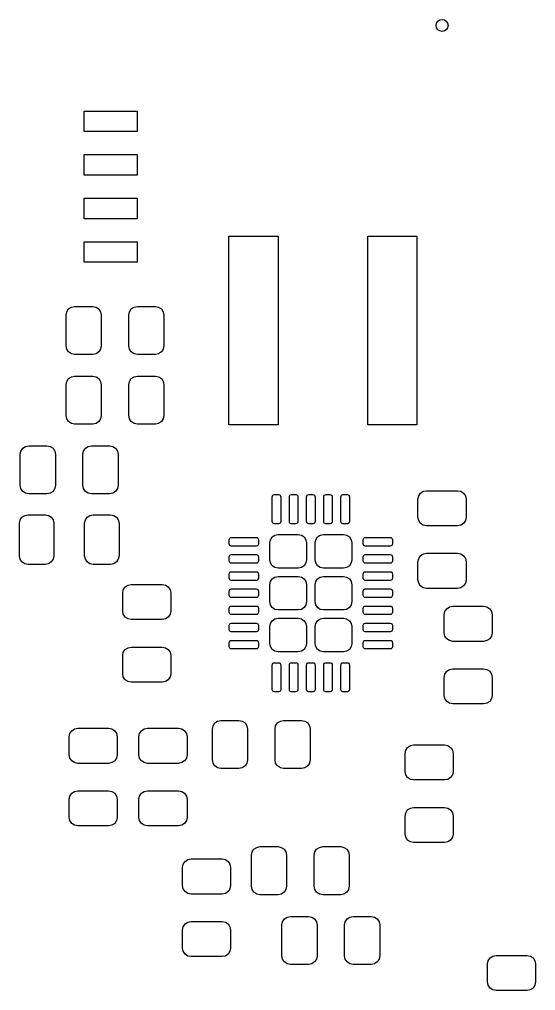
# Model space of a CAD drawing. Header units: inches. Extents: x -2.1 to 1.74, y 0.53 to 2.74.
# Drawn here: x 0.455 to 1.047, y 1.297 to 2.412 of the extents above; entities that cross this region are included whole.
import ezdxf

# ---------------------------------------------------------------- set-up
doc = ezdxf.new("R2010")
doc.units = ezdxf.units.IN
doc.header["$MEASUREMENT"] = 0
doc.layers.add('BLACK', color=250, linetype='CONTINUOUS')

msp = doc.modelspace()

# ---------------------------------------------------------------- linework, layer by layer
at = {"layer": 'BLACK', "linetype": 'CONTINUOUS'}
for p, q in [((0.5295, 2.2832), (0.5295, 2.3068)), ((0.5295, 2.3068), (0.5905, 2.3068)), ((0.5905, 2.3068), (0.5905, 2.2832)), ((0.5905, 2.2832), (0.5295, 2.2832)), ((0.5295, 2.2332), (0.5295, 2.2568)), ((0.5295, 2.2568), (0.5905, 2.2568)), ((0.5905, 2.2568), (0.5905, 2.2332)), ((0.5905, 2.2332), (0.5295, 2.2332)), ((0.5295, 2.1832), (0.5295, 2.2068)), ((0.5295, 2.2068), (0.5905, 2.2068)), ((0.5905, 2.2068), (0.5905, 2.1832)), ((0.5905, 2.1832), (0.5295, 2.1832)), ((0.6956, 1.9467), (0.6956, 2.1633)), ((0.6956, 2.1633), (0.7519, 2.1633)), ((0.7519, 2.1633), (0.7519, 1.9467)), ((0.8547, 1.9467), (0.8547, 2.1633)), ((0.8547, 2.1633), (0.911, 2.1633)), ((0.911, 2.1633), (0.911, 1.9467)), ((0.5295, 2.1332), (0.5295, 2.1568)), ((0.5295, 2.1568), (0.5905, 2.1568)), ((0.5905, 2.1568), (0.5905, 2.1332)), ((0.5905, 2.1332), (0.5295, 2.1332)), ((0.5089, 2.0727), (0.5096, 2.0765)), ((0.5096, 2.0765), (0.5118, 2.0797)), ((0.5118, 2.0797), (0.515, 2.0818)), ((0.515, 2.0818), (0.5187, 2.0826)), ((0.5187, 2.0826), (0.5394, 2.0826)), ((0.5394, 2.0826), (0.5432, 2.0818)), ((0.5432, 2.0818), (0.5464, 2.0797)), ((0.5464, 2.0797), (0.5485, 2.0765)), ((0.5485, 2.0765), (0.5493, 2.0727)), ((0.5807, 2.0727), (0.5815, 2.0765)), ((0.5815, 2.0765), (0.5836, 2.0797)), ((0.5836, 2.0797), (0.5868, 2.0818)), ((0.5868, 2.0818), (0.5906, 2.0826)), ((0.5906, 2.0826), (0.6113, 2.0826)), ((0.6113, 2.0826), (0.615, 2.0818)), ((0.615, 2.0818), (0.6182, 2.0797)), ((0.6182, 2.0797), (0.6204, 2.0765)), ((0.6204, 2.0765), (0.6211, 2.0727)), ((0.5089, 2.0373), (0.5089, 2.0727)), ((0.5493, 2.0727), (0.5493, 2.0373)), ((0.5807, 2.0373), (0.5807, 2.0727)), ((0.6211, 2.0727), (0.6211, 2.0373)), ((0.5096, 2.0335), (0.5089, 2.0373)), ((0.5118, 2.0303), (0.5096, 2.0335)), ((0.515, 2.0282), (0.5118, 2.0303)), ((0.5464, 2.0303), (0.5432, 2.0282)), ((0.5485, 2.0335), (0.5464, 2.0303)), ((0.5493, 2.0373), (0.5485, 2.0335)), ((0.5815, 2.0335), (0.5807, 2.0373)), ((0.5836, 2.0303), (0.5815, 2.0335)), ((0.5868, 2.0282), (0.5836, 2.0303)), ((0.6182, 2.0303), (0.615, 2.0282)), ((0.6204, 2.0335), (0.6182, 2.0303)), ((0.6211, 2.0373), (0.6204, 2.0335)), ((0.5187, 2.0274), (0.515, 2.0282)), ((0.5394, 2.0274), (0.5187, 2.0274)), ((0.5432, 2.0282), (0.5394, 2.0274)), ((0.5906, 2.0274), (0.5868, 2.0282)), ((0.6113, 2.0274), (0.5906, 2.0274)), ((0.615, 2.0282), (0.6113, 2.0274)), ((0.5089, 1.9927), (0.5096, 1.9965)), ((0.5096, 1.9965), (0.5118, 1.9997)), ((0.5118, 1.9997), (0.515, 2.0018)), ((0.515, 2.0018), (0.5187, 2.0026)), ((0.5187, 2.0026), (0.5394, 2.0026)), ((0.5394, 2.0026), (0.5432, 2.0018)), ((0.5432, 2.0018), (0.5464, 1.9997)), ((0.5464, 1.9997), (0.5485, 1.9965)), ((0.5485, 1.9965), (0.5493, 1.9927)), ((0.5807, 1.9927), (0.5815, 1.9965)), ((0.5815, 1.9965), (0.5836, 1.9997)), ((0.5836, 1.9997), (0.5868, 2.0018)), ((0.5868, 2.0018), (0.5906, 2.0026)), ((0.5906, 2.0026), (0.6113, 2.0026)), ((0.6113, 2.0026), (0.615, 2.0018)), ((0.615, 2.0018), (0.6182, 1.9997)), ((0.6182, 1.9997), (0.6204, 1.9965)), ((0.6204, 1.9965), (0.6211, 1.9927)), ((0.5089, 1.9573), (0.5089, 1.9927)), ((0.5493, 1.9927), (0.5493, 1.9573)), ((0.5807, 1.9573), (0.5807, 1.9927)), ((0.6211, 1.9927), (0.6211, 1.9573)), ((0.5096, 1.9535), (0.5089, 1.9573)), ((0.5118, 1.9503), (0.5096, 1.9535)), ((0.515, 1.9482), (0.5118, 1.9503)), ((0.5464, 1.9503), (0.5432, 1.9482)), ((0.5485, 1.9535), (0.5464, 1.9503)), ((0.5493, 1.9573), (0.5485, 1.9535)), ((0.5815, 1.9535), (0.5807, 1.9573)), ((0.5836, 1.9503), (0.5815, 1.9535)), ((0.5868, 1.9482), (0.5836, 1.9503)), ((0.6182, 1.9503), (0.615, 1.9482)), ((0.6204, 1.9535), (0.6182, 1.9503)), ((0.6211, 1.9573), (0.6204, 1.9535)), ((0.5187, 1.9474), (0.515, 1.9482)), ((0.5394, 1.9474), (0.5187, 1.9474)), ((0.5432, 1.9482), (0.5394, 1.9474)), ((0.5906, 1.9474), (0.5868, 1.9482)), ((0.6113, 1.9474), (0.5906, 1.9474)), ((0.615, 1.9482), (0.6113, 1.9474)), ((0.7519, 1.9467), (0.6956, 1.9467)), ((0.911, 1.9467), (0.8547, 1.9467)), ((0.4571, 1.9165), (0.4593, 1.9197)), ((0.4593, 1.9197), (0.4625, 1.9218)), ((0.4625, 1.9218), (0.4662, 1.9226)), ((0.4662, 1.9226), (0.4869, 1.9226)), ((0.4869, 1.9226), (0.4907, 1.9218)), ((0.4907, 1.9218), (0.4939, 1.9197)), ((0.4939, 1.9197), (0.496, 1.9165)), ((0.529, 1.9165), (0.5311, 1.9197)), ((0.5311, 1.9197), (0.5343, 1.9218)), ((0.5343, 1.9218), (0.5381, 1.9226)), ((0.5381, 1.9226), (0.5588, 1.9226)), ((0.5588, 1.9226), (0.5625, 1.9218)), ((0.5625, 1.9218), (0.5657, 1.9197)), ((0.5657, 1.9197), (0.5679, 1.9165)), ((0.4564, 1.9127), (0.4571, 1.9165)), ((0.4564, 1.8773), (0.4564, 1.9127)), ((0.496, 1.9165), (0.4968, 1.9127)), ((0.4968, 1.9127), (0.4968, 1.8773)), ((0.5282, 1.9127), (0.529, 1.9165)), ((0.5282, 1.8773), (0.5282, 1.9127)), ((0.5679, 1.9165), (0.5686, 1.9127)), ((0.5686, 1.9127), (0.5686, 1.8773)), ((0.4571, 1.8735), (0.4564, 1.8773)), ((0.4593, 1.8703), (0.4571, 1.8735)), ((0.496, 1.8735), (0.4939, 1.8703)), ((0.4968, 1.8773), (0.496, 1.8735)), ((0.529, 1.8735), (0.5282, 1.8773)), ((0.5311, 1.8703), (0.529, 1.8735)), ((0.5679, 1.8735), (0.5657, 1.8703)), ((0.5686, 1.8773), (0.5679, 1.8735)), ((0.4625, 1.8682), (0.4593, 1.8703)), ((0.4662, 1.8674), (0.4625, 1.8682)), ((0.4869, 1.8674), (0.4662, 1.8674)), ((0.4907, 1.8682), (0.4869, 1.8674)), ((0.4939, 1.8703), (0.4907, 1.8682)), ((0.5343, 1.8682), (0.5311, 1.8703)), ((0.5381, 1.8674), (0.5343, 1.8682)), ((0.5588, 1.8674), (0.5381, 1.8674)), ((0.5625, 1.8682), (0.5588, 1.8674)), ((0.5657, 1.8703), (0.5625, 1.8682)), ((0.7452, 1.8642), (0.7454, 1.8651)), ((0.7452, 1.8356), (0.7452, 1.8642)), ((0.7454, 1.8651), (0.746, 1.8659)), ((0.746, 1.8659), (0.7468, 1.8665)), ((0.7468, 1.8665), (0.7477, 1.8667)), ((0.7477, 1.8667), (0.7526, 1.8667)), ((0.7526, 1.8667), (0.7536, 1.8665)), ((0.7536, 1.8665), (0.7544, 1.8659)), ((0.7544, 1.8659), (0.7549, 1.8651)), ((0.7549, 1.8651), (0.7551, 1.8642)), ((0.7551, 1.8642), (0.7551, 1.8356)), ((0.7649, 1.8642), (0.7651, 1.8651)), ((0.7649, 1.8356), (0.7649, 1.8642)), ((0.7651, 1.8651), (0.7656, 1.8659)), ((0.7656, 1.8659), (0.7664, 1.8665)), ((0.7664, 1.8665), (0.7674, 1.8667)), ((0.7674, 1.8667), (0.7723, 1.8667)), ((0.7723, 1.8667), (0.7732, 1.8665)), ((0.7732, 1.8665), (0.774, 1.8659)), ((0.774, 1.8659), (0.7746, 1.8651)), ((0.7746, 1.8651), (0.7748, 1.8642)), ((0.7748, 1.8642), (0.7748, 1.8356)), ((0.7846, 1.8642), (0.7848, 1.8651)), ((0.7846, 1.8356), (0.7846, 1.8642)), ((0.7848, 1.8651), (0.7853, 1.8659)), ((0.7853, 1.8659), (0.7861, 1.8665)), ((0.7861, 1.8665), (0.7871, 1.8667)), ((0.7871, 1.8667), (0.792, 1.8667)), ((0.792, 1.8667), (0.7929, 1.8665)), ((0.7929, 1.8665), (0.7937, 1.8659)), ((0.7937, 1.8659), (0.7943, 1.8651)), ((0.7943, 1.8651), (0.7944, 1.8642)), ((0.7944, 1.8642), (0.7944, 1.8356)), ((0.8043, 1.8642), (0.8045, 1.8651)), ((0.8043, 1.8356), (0.8043, 1.8642)), ((0.8045, 1.8651), (0.805, 1.8659)), ((0.805, 1.8659), (0.8058, 1.8665)), ((0.8058, 1.8665), (0.8068, 1.8667)), ((0.8068, 1.8667), (0.8117, 1.8667)), ((0.8117, 1.8667), (0.8126, 1.8665)), ((0.8126, 1.8665), (0.8134, 1.8659)), ((0.8134, 1.8659), (0.8139, 1.8651)), ((0.8139, 1.8651), (0.8141, 1.8642)), ((0.8141, 1.8642), (0.8141, 1.8356)), ((0.824, 1.8642), (0.8242, 1.8651)), ((0.824, 1.8356), (0.824, 1.8642)), ((0.8242, 1.8651), (0.8247, 1.8659)), ((0.8247, 1.8659), (0.8255, 1.8665)), ((0.8255, 1.8665), (0.8264, 1.8667)), ((0.8264, 1.8667), (0.8314, 1.8667)), ((0.8314, 1.8667), (0.8323, 1.8665)), ((0.8323, 1.8665), (0.8331, 1.8659)), ((0.8331, 1.8659), (0.8336, 1.8651)), ((0.8336, 1.8651), (0.8338, 1.8642)), ((0.8338, 1.8642), (0.8338, 1.8356)), ((0.9124, 1.8613), (0.9132, 1.865)), ((0.9124, 1.8406), (0.9124, 1.8613)), ((0.9132, 1.865), (0.9153, 1.8682)), ((0.9153, 1.8682), (0.9185, 1.8704)), ((0.9185, 1.8704), (0.9223, 1.8711)), ((0.9223, 1.8711), (0.9577, 1.8711)), ((0.9577, 1.8711), (0.9615, 1.8704)), ((0.9615, 1.8704), (0.9647, 1.8682)), ((0.9647, 1.8682), (0.9668, 1.865)), ((0.9668, 1.865), (0.9676, 1.8613)), ((0.9676, 1.8613), (0.9676, 1.8406)), ((0.4562, 1.8375), (0.4583, 1.8407)), ((0.4583, 1.8407), (0.4615, 1.8428)), ((0.4615, 1.8428), (0.4653, 1.8435)), ((0.4653, 1.8435), (0.4849, 1.8435)), ((0.4849, 1.8435), (0.4887, 1.8428)), ((0.4887, 1.8428), (0.4919, 1.8407)), ((0.4919, 1.8407), (0.494, 1.8375)), ((0.531, 1.8375), (0.5331, 1.8407)), ((0.5331, 1.8407), (0.5363, 1.8428)), ((0.5363, 1.8428), (0.5401, 1.8435)), ((0.5401, 1.8435), (0.5597, 1.8435)), ((0.5597, 1.8435), (0.5635, 1.8428)), ((0.5635, 1.8428), (0.5667, 1.8407)), ((0.5667, 1.8407), (0.5688, 1.8375)), ((0.9132, 1.8368), (0.9124, 1.8406)), ((0.9676, 1.8406), (0.9668, 1.8368)), ((0.4554, 1.8337), (0.4562, 1.8375)), ((0.4554, 1.7963), (0.4554, 1.8337)), ((0.494, 1.8375), (0.4948, 1.8337)), ((0.4948, 1.8337), (0.4948, 1.7963)), ((0.5302, 1.8337), (0.531, 1.8375)), ((0.5302, 1.7963), (0.5302, 1.8337)), ((0.5688, 1.8375), (0.5696, 1.8337)), ((0.5696, 1.8337), (0.5696, 1.7963)), ((0.7454, 1.8347), (0.7452, 1.8356)), ((0.746, 1.8339), (0.7454, 1.8347)), ((0.7468, 1.8334), (0.746, 1.8339)), ((0.7477, 1.8332), (0.7468, 1.8334)), ((0.7526, 1.8332), (0.7477, 1.8332)), ((0.7536, 1.8334), (0.7526, 1.8332)), ((0.7544, 1.8339), (0.7536, 1.8334)), ((0.7549, 1.8347), (0.7544, 1.8339)), ((0.7551, 1.8356), (0.7549, 1.8347)), ((0.7651, 1.8347), (0.7649, 1.8356)), ((0.7656, 1.8339), (0.7651, 1.8347)), ((0.7664, 1.8334), (0.7656, 1.8339)), ((0.7674, 1.8332), (0.7664, 1.8334)), ((0.7723, 1.8332), (0.7674, 1.8332)), ((0.7732, 1.8334), (0.7723, 1.8332)), ((0.774, 1.8339), (0.7732, 1.8334)), ((0.7746, 1.8347), (0.774, 1.8339)), ((0.7748, 1.8356), (0.7746, 1.8347)), ((0.7848, 1.8347), (0.7846, 1.8356)), ((0.7853, 1.8339), (0.7848, 1.8347)), ((0.7861, 1.8334), (0.7853, 1.8339)), ((0.7871, 1.8332), (0.7861, 1.8334)), ((0.792, 1.8332), (0.7871, 1.8332)), ((0.7929, 1.8334), (0.792, 1.8332)), ((0.7937, 1.8339), (0.7929, 1.8334)), ((0.7943, 1.8347), (0.7937, 1.8339)), ((0.7944, 1.8356), (0.7943, 1.8347)), ((0.8045, 1.8347), (0.8043, 1.8356)), ((0.805, 1.8339), (0.8045, 1.8347)), ((0.8058, 1.8334), (0.805, 1.8339)), ((0.8068, 1.8332), (0.8058, 1.8334)), ((0.8117, 1.8332), (0.8068, 1.8332)), ((0.8126, 1.8334), (0.8117, 1.8332)), ((0.8134, 1.8339), (0.8126, 1.8334)), ((0.8139, 1.8347), (0.8134, 1.8339)), ((0.8141, 1.8356), (0.8139, 1.8347)), ((0.8242, 1.8347), (0.824, 1.8356)), ((0.8247, 1.8339), (0.8242, 1.8347)), ((0.8255, 1.8334), (0.8247, 1.8339)), ((0.8264, 1.8332), (0.8255, 1.8334)), ((0.8314, 1.8332), (0.8264, 1.8332)), ((0.8323, 1.8334), (0.8314, 1.8332)), ((0.8331, 1.8339), (0.8323, 1.8334)), ((0.8336, 1.8347), (0.8331, 1.8339)), ((0.8338, 1.8356), (0.8336, 1.8347)), ((0.9153, 1.8336), (0.9132, 1.8368)), ((0.9185, 1.8315), (0.9153, 1.8336)), ((0.9223, 1.8307), (0.9185, 1.8315)), ((0.9577, 1.8307), (0.9223, 1.8307)), ((0.9615, 1.8315), (0.9577, 1.8307)), ((0.9647, 1.8336), (0.9615, 1.8315)), ((0.9668, 1.8368), (0.9647, 1.8336)), ((0.6962, 1.8159), (0.6967, 1.8167)), ((0.6967, 1.8167), (0.6975, 1.8173)), ((0.6975, 1.8173), (0.6985, 1.8174)), ((0.6985, 1.8174), (0.727, 1.8174)), ((0.727, 1.8174), (0.728, 1.8173)), ((0.728, 1.8173), (0.7288, 1.8167)), ((0.7288, 1.8167), (0.7293, 1.8159)), ((0.7432, 1.8148), (0.7453, 1.818)), ((0.7453, 1.818), (0.7484, 1.8201)), ((0.7484, 1.8201), (0.7521, 1.8208)), ((0.7521, 1.8208), (0.775, 1.8208)), ((0.775, 1.8208), (0.7787, 1.8201)), ((0.7787, 1.8201), (0.7818, 1.818)), ((0.7818, 1.818), (0.7839, 1.8148)), ((0.7952, 1.8148), (0.7973, 1.818)), ((0.7973, 1.818), (0.8004, 1.8201)), ((0.8004, 1.8201), (0.8041, 1.8208)), ((0.8041, 1.8208), (0.8269, 1.8208)), ((0.8269, 1.8208), (0.8306, 1.8201)), ((0.8306, 1.8201), (0.8337, 1.818)), ((0.8337, 1.818), (0.8358, 1.8148)), ((0.8498, 1.8159), (0.8503, 1.8167)), ((0.8503, 1.8167), (0.8511, 1.8173)), ((0.8511, 1.8173), (0.852, 1.8174)), ((0.852, 1.8174), (0.8806, 1.8174)), ((0.8806, 1.8174), (0.8815, 1.8173)), ((0.8815, 1.8173), (0.8823, 1.8167)), ((0.8823, 1.8167), (0.8828, 1.8159)), ((0.696, 1.815), (0.6962, 1.8159)), ((0.696, 1.8101), (0.696, 1.815)), ((0.6962, 1.8091), (0.696, 1.8101)), ((0.6967, 1.8083), (0.6962, 1.8091)), ((0.6975, 1.8078), (0.6967, 1.8083)), ((0.6985, 1.8076), (0.6975, 1.8078)), ((0.727, 1.8076), (0.6985, 1.8076)), ((0.728, 1.8078), (0.727, 1.8076)), ((0.7288, 1.8083), (0.728, 1.8078)), ((0.7293, 1.8091), (0.7288, 1.8083)), ((0.7293, 1.8159), (0.7295, 1.815)), ((0.7295, 1.8101), (0.7293, 1.8091)), ((0.7295, 1.815), (0.7295, 1.8101)), ((0.7425, 1.8111), (0.7432, 1.8148)), ((0.7425, 1.7919), (0.7425, 1.8111)), ((0.7839, 1.8148), (0.7846, 1.8111)), ((0.7846, 1.8111), (0.7846, 1.7919)), ((0.7944, 1.8111), (0.7952, 1.8148)), ((0.7944, 1.7919), (0.7944, 1.8111)), ((0.8358, 1.8148), (0.8366, 1.8111)), ((0.8366, 1.8111), (0.8366, 1.7919)), ((0.8496, 1.815), (0.8498, 1.8159)), ((0.8496, 1.8101), (0.8496, 1.815)), ((0.8498, 1.8091), (0.8496, 1.8101)), ((0.8503, 1.8083), (0.8498, 1.8091)), ((0.8511, 1.8078), (0.8503, 1.8083)), ((0.852, 1.8076), (0.8511, 1.8078)), ((0.8806, 1.8076), (0.852, 1.8076)), ((0.8815, 1.8078), (0.8806, 1.8076)), ((0.8823, 1.8083), (0.8815, 1.8078)), ((0.8828, 1.8091), (0.8823, 1.8083)), ((0.8828, 1.8159), (0.883, 1.815)), ((0.883, 1.8101), (0.8828, 1.8091)), ((0.883, 1.815), (0.883, 1.8101)), ((0.4562, 1.7925), (0.4554, 1.7963)), ((0.4948, 1.7963), (0.494, 1.7925)), ((0.531, 1.7925), (0.5302, 1.7963)), ((0.5696, 1.7963), (0.5688, 1.7925)), ((0.696, 1.7953), (0.6962, 1.7962)), ((0.696, 1.7904), (0.696, 1.7953)), ((0.6962, 1.7962), (0.6967, 1.797)), ((0.6967, 1.797), (0.6975, 1.7976)), ((0.6975, 1.7976), (0.6985, 1.7978)), ((0.6985, 1.7978), (0.727, 1.7978)), ((0.727, 1.7978), (0.728, 1.7976)), ((0.728, 1.7976), (0.7288, 1.797)), ((0.7288, 1.797), (0.7293, 1.7962)), ((0.7293, 1.7962), (0.7295, 1.7953)), ((0.7295, 1.7953), (0.7295, 1.7904)), ((0.8496, 1.7953), (0.8498, 1.7962)), ((0.8496, 1.7904), (0.8496, 1.7953)), ((0.8498, 1.7962), (0.8503, 1.797)), ((0.8503, 1.797), (0.8511, 1.7976)), ((0.8511, 1.7976), (0.852, 1.7978)), ((0.852, 1.7978), (0.8806, 1.7978)), ((0.8806, 1.7978), (0.8815, 1.7976)), ((0.8815, 1.7976), (0.8823, 1.797)), ((0.8823, 1.797), (0.8828, 1.7962)), ((0.8828, 1.7962), (0.883, 1.7953)), ((0.883, 1.7953), (0.883, 1.7904)), ((0.9132, 1.7932), (0.9153, 1.7964)), ((0.9153, 1.7964), (0.9185, 1.7985)), ((0.9185, 1.7985), (0.9223, 1.7993)), ((0.9223, 1.7993), (0.9577, 1.7993)), ((0.9577, 1.7993), (0.9615, 1.7985)), ((0.9615, 1.7985), (0.9647, 1.7964)), ((0.9647, 1.7964), (0.9668, 1.7932)), ((0.4583, 1.7893), (0.4562, 1.7925)), ((0.4615, 1.7872), (0.4583, 1.7893)), ((0.4653, 1.7865), (0.4615, 1.7872)), ((0.4849, 1.7865), (0.4653, 1.7865)), ((0.4887, 1.7872), (0.4849, 1.7865)), ((0.4919, 1.7893), (0.4887, 1.7872)), ((0.494, 1.7925), (0.4919, 1.7893)), ((0.5331, 1.7893), (0.531, 1.7925)), ((0.5363, 1.7872), (0.5331, 1.7893)), ((0.5401, 1.7865), (0.5363, 1.7872)), ((0.5597, 1.7865), (0.5401, 1.7865)), ((0.5635, 1.7872), (0.5597, 1.7865)), ((0.5667, 1.7893), (0.5635, 1.7872)), ((0.5688, 1.7925), (0.5667, 1.7893)), ((0.6962, 1.7894), (0.696, 1.7904)), ((0.6967, 1.7886), (0.6962, 1.7894)), ((0.6975, 1.7881), (0.6967, 1.7886)), ((0.6985, 1.7879), (0.6975, 1.7881)), ((0.727, 1.7879), (0.6985, 1.7879)), ((0.728, 1.7881), (0.727, 1.7879)), ((0.7288, 1.7886), (0.728, 1.7881)), ((0.7293, 1.7894), (0.7288, 1.7886)), ((0.7295, 1.7904), (0.7293, 1.7894)), ((0.7432, 1.7882), (0.7425, 1.7919)), ((0.7453, 1.785), (0.7432, 1.7882)), ((0.7484, 1.7829), (0.7453, 1.785)), ((0.7818, 1.785), (0.7787, 1.7829)), ((0.7839, 1.7882), (0.7818, 1.785)), ((0.7846, 1.7919), (0.7839, 1.7882)), ((0.7952, 1.7882), (0.7944, 1.7919)), ((0.7973, 1.785), (0.7952, 1.7882)), ((0.8004, 1.7829), (0.7973, 1.785)), ((0.8337, 1.785), (0.8306, 1.7829)), ((0.8358, 1.7882), (0.8337, 1.785)), ((0.8366, 1.7919), (0.8358, 1.7882)), ((0.8498, 1.7894), (0.8496, 1.7904)), ((0.8503, 1.7886), (0.8498, 1.7894)), ((0.8511, 1.7881), (0.8503, 1.7886)), ((0.852, 1.7879), (0.8511, 1.7881)), ((0.8806, 1.7879), (0.852, 1.7879)), ((0.8815, 1.7881), (0.8806, 1.7879)), ((0.8823, 1.7886), (0.8815, 1.7881)), ((0.8828, 1.7894), (0.8823, 1.7886)), ((0.883, 1.7904), (0.8828, 1.7894)), ((0.9124, 1.7894), (0.9132, 1.7932)), ((0.9124, 1.7687), (0.9124, 1.7894)), ((0.9668, 1.7932), (0.9676, 1.7894)), ((0.9676, 1.7894), (0.9676, 1.7687)), ((0.696, 1.7756), (0.6962, 1.7766)), ((0.696, 1.7707), (0.696, 1.7756)), ((0.6962, 1.7766), (0.6967, 1.7774)), ((0.6967, 1.7774), (0.6975, 1.7779)), ((0.6975, 1.7779), (0.6985, 1.7781)), ((0.6985, 1.7781), (0.727, 1.7781)), ((0.727, 1.7781), (0.728, 1.7779)), ((0.728, 1.7779), (0.7288, 1.7774)), ((0.7288, 1.7774), (0.7293, 1.7766)), ((0.7293, 1.7766), (0.7295, 1.7756)), ((0.7295, 1.7756), (0.7295, 1.7707)), ((0.7453, 1.7699), (0.7484, 1.772)), ((0.7521, 1.7822), (0.7484, 1.7829)), ((0.7484, 1.772), (0.7521, 1.7728)), ((0.775, 1.7822), (0.7521, 1.7822)), ((0.7521, 1.7728), (0.775, 1.7728)), ((0.7787, 1.7829), (0.775, 1.7822)), ((0.775, 1.7728), (0.7787, 1.772)), ((0.7787, 1.772), (0.7818, 1.7699)), ((0.7973, 1.7699), (0.8004, 1.772)), ((0.8041, 1.7822), (0.8004, 1.7829)), ((0.8004, 1.772), (0.8041, 1.7728)), ((0.8269, 1.7822), (0.8041, 1.7822)), ((0.8041, 1.7728), (0.8269, 1.7728)), ((0.8306, 1.7829), (0.8269, 1.7822)), ((0.8269, 1.7728), (0.8306, 1.772)), ((0.8306, 1.772), (0.8337, 1.7699)), ((0.8496, 1.7756), (0.8498, 1.7766)), ((0.8496, 1.7707), (0.8496, 1.7756)), ((0.8498, 1.7766), (0.8503, 1.7774)), ((0.8503, 1.7774), (0.8511, 1.7779)), ((0.8511, 1.7779), (0.852, 1.7781)), ((0.852, 1.7781), (0.8806, 1.7781)), ((0.8806, 1.7781), (0.8815, 1.7779)), ((0.8815, 1.7779), (0.8823, 1.7774)), ((0.8823, 1.7774), (0.8828, 1.7766)), ((0.8828, 1.7766), (0.883, 1.7756)), ((0.883, 1.7756), (0.883, 1.7707)), ((0.5767, 1.7606), (0.5799, 1.7627)), ((0.5799, 1.7627), (0.5836, 1.7635)), ((0.5836, 1.7635), (0.6191, 1.7635)), ((0.6191, 1.7635), (0.6228, 1.7627)), ((0.6228, 1.7627), (0.626, 1.7606)), ((0.6962, 1.7697), (0.696, 1.7707)), ((0.6967, 1.7689), (0.6962, 1.7697)), ((0.6975, 1.7684), (0.6967, 1.7689)), ((0.6985, 1.7682), (0.6975, 1.7684)), ((0.727, 1.7682), (0.6985, 1.7682)), ((0.728, 1.7684), (0.727, 1.7682)), ((0.7288, 1.7689), (0.728, 1.7684)), ((0.7293, 1.7697), (0.7288, 1.7689)), ((0.7295, 1.7707), (0.7293, 1.7697)), ((0.7425, 1.7631), (0.7432, 1.7668)), ((0.7425, 1.7438), (0.7425, 1.7631)), ((0.7432, 1.7668), (0.7453, 1.7699)), ((0.7818, 1.7699), (0.7839, 1.7668)), ((0.7839, 1.7668), (0.7846, 1.7631)), ((0.7846, 1.7631), (0.7846, 1.7438)), ((0.7944, 1.7631), (0.7952, 1.7668)), ((0.7944, 1.7438), (0.7944, 1.7631)), ((0.7952, 1.7668), (0.7973, 1.7699)), ((0.8337, 1.7699), (0.8358, 1.7668)), ((0.8358, 1.7668), (0.8366, 1.7631)), ((0.8366, 1.7631), (0.8366, 1.7438)), ((0.8498, 1.7697), (0.8496, 1.7707)), ((0.8503, 1.7689), (0.8498, 1.7697)), ((0.8511, 1.7684), (0.8503, 1.7689)), ((0.852, 1.7682), (0.8511, 1.7684)), ((0.8806, 1.7682), (0.852, 1.7682)), ((0.8815, 1.7684), (0.8806, 1.7682)), ((0.8823, 1.7689), (0.8815, 1.7684)), ((0.8828, 1.7697), (0.8823, 1.7689)), ((0.883, 1.7707), (0.8828, 1.7697)), ((0.9132, 1.765), (0.9124, 1.7687)), ((0.9153, 1.7618), (0.9132, 1.765)), ((0.9185, 1.7596), (0.9153, 1.7618)), ((0.9647, 1.7618), (0.9615, 1.7596)), ((0.9668, 1.765), (0.9647, 1.7618)), ((0.9676, 1.7687), (0.9668, 1.765)), ((0.5738, 1.7536), (0.5745, 1.7574)), ((0.5738, 1.733), (0.5738, 1.7536)), ((0.5745, 1.7574), (0.5767, 1.7606)), ((0.626, 1.7606), (0.6281, 1.7574)), ((0.6281, 1.7574), (0.6289, 1.7536)), ((0.6289, 1.7536), (0.6289, 1.733)), ((0.696, 1.7559), (0.6962, 1.7569)), ((0.696, 1.751), (0.696, 1.7559)), ((0.6962, 1.7501), (0.696, 1.751)), ((0.6962, 1.7569), (0.6967, 1.7577)), ((0.6967, 1.7493), (0.6962, 1.7501)), ((0.6967, 1.7577), (0.6975, 1.7582)), ((0.6975, 1.7582), (0.6985, 1.7584)), ((0.6985, 1.7584), (0.727, 1.7584)), ((0.727, 1.7584), (0.728, 1.7582)), ((0.728, 1.7582), (0.7288, 1.7577)), ((0.7288, 1.7577), (0.7293, 1.7569)), ((0.7293, 1.7501), (0.7288, 1.7493)), ((0.7293, 1.7569), (0.7295, 1.7559)), ((0.7295, 1.751), (0.7293, 1.7501)), ((0.7295, 1.7559), (0.7295, 1.751)), ((0.8496, 1.7559), (0.8498, 1.7569)), ((0.8496, 1.751), (0.8496, 1.7559)), ((0.8498, 1.7501), (0.8496, 1.751)), ((0.8498, 1.7569), (0.8503, 1.7577)), ((0.8503, 1.7493), (0.8498, 1.7501)), ((0.8503, 1.7577), (0.8511, 1.7582)), ((0.8511, 1.7582), (0.852, 1.7584)), ((0.852, 1.7584), (0.8806, 1.7584)), ((0.8806, 1.7584), (0.8815, 1.7582)), ((0.8815, 1.7582), (0.8823, 1.7577)), ((0.8823, 1.7577), (0.8828, 1.7569)), ((0.8828, 1.7501), (0.8823, 1.7493)), ((0.8828, 1.7569), (0.883, 1.7559)), ((0.883, 1.751), (0.8828, 1.7501)), ((0.883, 1.7559), (0.883, 1.751)), ((0.9223, 1.7589), (0.9185, 1.7596)), ((0.9577, 1.7589), (0.9223, 1.7589)), ((0.9615, 1.7596), (0.9577, 1.7589)), ((0.6975, 1.7487), (0.6967, 1.7493)), ((0.6985, 1.7485), (0.6975, 1.7487)), ((0.6975, 1.7385), (0.6985, 1.7387)), ((0.727, 1.7485), (0.6985, 1.7485)), ((0.6985, 1.7387), (0.727, 1.7387)), ((0.728, 1.7487), (0.727, 1.7485)), ((0.727, 1.7387), (0.728, 1.7385)), ((0.7288, 1.7493), (0.728, 1.7487)), ((0.7432, 1.7401), (0.7425, 1.7438)), ((0.7453, 1.737), (0.7432, 1.7401)), ((0.7839, 1.7401), (0.7818, 1.737)), ((0.7846, 1.7438), (0.7839, 1.7401)), ((0.7952, 1.7401), (0.7944, 1.7438)), ((0.7973, 1.737), (0.7952, 1.7401)), ((0.8358, 1.7401), (0.8337, 1.737)), ((0.8366, 1.7438), (0.8358, 1.7401)), ((0.8511, 1.7487), (0.8503, 1.7493)), ((0.852, 1.7485), (0.8511, 1.7487)), ((0.8511, 1.7385), (0.852, 1.7387)), ((0.8806, 1.7485), (0.852, 1.7485)), ((0.852, 1.7387), (0.8806, 1.7387)), ((0.8815, 1.7487), (0.8806, 1.7485)), ((0.8806, 1.7387), (0.8815, 1.7385)), ((0.8823, 1.7493), (0.8815, 1.7487)), ((0.9485, 1.7379), (0.9523, 1.7386)), ((0.9523, 1.7386), (0.9877, 1.7386)), ((0.9877, 1.7386), (0.9915, 1.7379)), ((0.5745, 1.7292), (0.5738, 1.733)), ((0.5767, 1.726), (0.5745, 1.7292)), ((0.6281, 1.7292), (0.626, 1.726)), ((0.6289, 1.733), (0.6281, 1.7292)), ((0.696, 1.7362), (0.6962, 1.7372)), ((0.696, 1.7313), (0.696, 1.7362)), ((0.6962, 1.7304), (0.696, 1.7313)), ((0.6962, 1.7372), (0.6967, 1.738)), ((0.6967, 1.7296), (0.6962, 1.7304)), ((0.6967, 1.738), (0.6975, 1.7385)), ((0.6975, 1.729), (0.6967, 1.7296)), ((0.6985, 1.7289), (0.6975, 1.729)), ((0.727, 1.7289), (0.6985, 1.7289)), ((0.728, 1.729), (0.727, 1.7289)), ((0.728, 1.7385), (0.7288, 1.738)), ((0.7288, 1.7296), (0.728, 1.729)), ((0.7288, 1.738), (0.7293, 1.7372)), ((0.7293, 1.7304), (0.7288, 1.7296)), ((0.7293, 1.7372), (0.7295, 1.7362)), ((0.7295, 1.7313), (0.7293, 1.7304)), ((0.7295, 1.7362), (0.7295, 1.7313)), ((0.7484, 1.7349), (0.7453, 1.737)), ((0.7521, 1.7342), (0.7484, 1.7349)), ((0.775, 1.7342), (0.7521, 1.7342)), ((0.7787, 1.7349), (0.775, 1.7342)), ((0.7818, 1.737), (0.7787, 1.7349)), ((0.8004, 1.7349), (0.7973, 1.737)), ((0.8041, 1.7342), (0.8004, 1.7349)), ((0.8269, 1.7342), (0.8041, 1.7342)), ((0.8306, 1.7349), (0.8269, 1.7342)), ((0.8337, 1.737), (0.8306, 1.7349)), ((0.8496, 1.7362), (0.8498, 1.7372)), ((0.8496, 1.7313), (0.8496, 1.7362)), ((0.8498, 1.7304), (0.8496, 1.7313)), ((0.8498, 1.7372), (0.8503, 1.738)), ((0.8503, 1.7296), (0.8498, 1.7304)), ((0.8503, 1.738), (0.8511, 1.7385)), ((0.8511, 1.729), (0.8503, 1.7296)), ((0.852, 1.7289), (0.8511, 1.729)), ((0.8806, 1.7289), (0.852, 1.7289)), ((0.8815, 1.729), (0.8806, 1.7289)), ((0.8815, 1.7385), (0.8823, 1.738)), ((0.8823, 1.7296), (0.8815, 1.729)), ((0.8823, 1.738), (0.8828, 1.7372)), ((0.8828, 1.7304), (0.8823, 1.7296)), ((0.8828, 1.7372), (0.883, 1.7362)), ((0.883, 1.7313), (0.8828, 1.7304)), ((0.883, 1.7362), (0.883, 1.7313)), ((0.9424, 1.7288), (0.9432, 1.7325)), ((0.9424, 1.7081), (0.9424, 1.7288)), ((0.9432, 1.7325), (0.9453, 1.7357)), ((0.9453, 1.7357), (0.9485, 1.7379)), ((0.9915, 1.7379), (0.9947, 1.7357)), ((0.9947, 1.7357), (0.9968, 1.7325)), ((0.9968, 1.7325), (0.9976, 1.7288)), ((0.9976, 1.7288), (0.9976, 1.7081)), ((0.5799, 1.7239), (0.5767, 1.726)), ((0.5836, 1.7231), (0.5799, 1.7239)), ((0.6191, 1.7231), (0.5836, 1.7231)), ((0.6228, 1.7239), (0.6191, 1.7231)), ((0.626, 1.726), (0.6228, 1.7239)), ((0.696, 1.7166), (0.6962, 1.7175)), ((0.696, 1.7116), (0.696, 1.7166)), ((0.6962, 1.7175), (0.6967, 1.7183)), ((0.6967, 1.7183), (0.6975, 1.7188)), ((0.6975, 1.7188), (0.6985, 1.719)), ((0.6985, 1.719), (0.727, 1.719)), ((0.727, 1.719), (0.728, 1.7188)), ((0.728, 1.7188), (0.7288, 1.7183)), ((0.7288, 1.7183), (0.7293, 1.7175)), ((0.7293, 1.7175), (0.7295, 1.7166)), ((0.7295, 1.7166), (0.7295, 1.7116)), ((0.7425, 1.7151), (0.7432, 1.7188)), ((0.7432, 1.7188), (0.7453, 1.7219)), ((0.7453, 1.7219), (0.7484, 1.724)), ((0.7484, 1.724), (0.7521, 1.7247)), ((0.7521, 1.7247), (0.775, 1.7247)), ((0.775, 1.7247), (0.7787, 1.724)), ((0.7787, 1.724), (0.7818, 1.7219)), ((0.7818, 1.7219), (0.7839, 1.7188)), ((0.7839, 1.7188), (0.7846, 1.7151)), ((0.7944, 1.7151), (0.7952, 1.7188)), ((0.7952, 1.7188), (0.7973, 1.7219)), ((0.7973, 1.7219), (0.8004, 1.724)), ((0.8004, 1.724), (0.8041, 1.7247)), ((0.8041, 1.7247), (0.8269, 1.7247)), ((0.8269, 1.7247), (0.8306, 1.724)), ((0.8306, 1.724), (0.8337, 1.7219)), ((0.8337, 1.7219), (0.8358, 1.7188)), ((0.8358, 1.7188), (0.8366, 1.7151)), ((0.8496, 1.7166), (0.8498, 1.7175)), ((0.8496, 1.7116), (0.8496, 1.7166)), ((0.8498, 1.7175), (0.8503, 1.7183)), ((0.8503, 1.7183), (0.8511, 1.7188)), ((0.8511, 1.7188), (0.852, 1.719)), ((0.852, 1.719), (0.8806, 1.719)), ((0.8806, 1.719), (0.8815, 1.7188)), ((0.8815, 1.7188), (0.8823, 1.7183)), ((0.8823, 1.7183), (0.8828, 1.7175)), ((0.8828, 1.7175), (0.883, 1.7166)), ((0.883, 1.7166), (0.883, 1.7116)), ((0.6962, 1.7107), (0.696, 1.7116)), ((0.6967, 1.7099), (0.6962, 1.7107)), ((0.6975, 1.7094), (0.6967, 1.7099)), ((0.6985, 1.7092), (0.6975, 1.7094)), ((0.727, 1.7092), (0.6985, 1.7092)), ((0.728, 1.7094), (0.727, 1.7092)), ((0.7288, 1.7099), (0.728, 1.7094)), ((0.7293, 1.7107), (0.7288, 1.7099)), ((0.7295, 1.7116), (0.7293, 1.7107)), ((0.7425, 1.6958), (0.7425, 1.7151)), ((0.7846, 1.7151), (0.7846, 1.6958)), ((0.7944, 1.6958), (0.7944, 1.7151)), ((0.8366, 1.7151), (0.8366, 1.6958)), ((0.8498, 1.7107), (0.8496, 1.7116)), ((0.8503, 1.7099), (0.8498, 1.7107)), ((0.8511, 1.7094), (0.8503, 1.7099)), ((0.852, 1.7092), (0.8511, 1.7094)), ((0.8806, 1.7092), (0.852, 1.7092)), ((0.8815, 1.7094), (0.8806, 1.7092)), ((0.8823, 1.7099), (0.8815, 1.7094)), ((0.8828, 1.7107), (0.8823, 1.7099)), ((0.883, 1.7116), (0.8828, 1.7107)), ((0.9432, 1.7043), (0.9424, 1.7081)), ((0.9976, 1.7081), (0.9968, 1.7043)), ((0.696, 1.6969), (0.6962, 1.6978)), ((0.696, 1.6919), (0.696, 1.6969)), ((0.6962, 1.6978), (0.6967, 1.6986)), ((0.6967, 1.6986), (0.6975, 1.6991)), ((0.6975, 1.6991), (0.6985, 1.6993)), ((0.6985, 1.6993), (0.727, 1.6993)), ((0.727, 1.6993), (0.728, 1.6991)), ((0.728, 1.6991), (0.7288, 1.6986)), ((0.7288, 1.6986), (0.7293, 1.6978)), ((0.7293, 1.6978), (0.7295, 1.6969)), ((0.7295, 1.6969), (0.7295, 1.6919)), ((0.7432, 1.6921), (0.7425, 1.6958)), ((0.7846, 1.6958), (0.7839, 1.6921)), ((0.7952, 1.6921), (0.7944, 1.6958)), ((0.8366, 1.6958), (0.8358, 1.6921)), ((0.8496, 1.6969), (0.8498, 1.6978)), ((0.8496, 1.6919), (0.8496, 1.6969)), ((0.8498, 1.6978), (0.8503, 1.6986)), ((0.8503, 1.6986), (0.8511, 1.6991)), ((0.8511, 1.6991), (0.852, 1.6993)), ((0.852, 1.6993), (0.8806, 1.6993)), ((0.8806, 1.6993), (0.8815, 1.6991)), ((0.8815, 1.6991), (0.8823, 1.6986)), ((0.8823, 1.6986), (0.8828, 1.6978)), ((0.8828, 1.6978), (0.883, 1.6969)), ((0.883, 1.6969), (0.883, 1.6919)), ((0.9453, 1.7011), (0.9432, 1.7043)), ((0.9485, 1.699), (0.9453, 1.7011)), ((0.9523, 1.6982), (0.9485, 1.699)), ((0.9877, 1.6982), (0.9523, 1.6982)), ((0.9915, 1.699), (0.9877, 1.6982)), ((0.9947, 1.7011), (0.9915, 1.699)), ((0.9968, 1.7043), (0.9947, 1.7011)), ((0.5738, 1.6818), (0.5745, 1.6856)), ((0.5745, 1.6856), (0.5767, 1.6888)), ((0.5767, 1.6888), (0.5799, 1.6909)), ((0.5799, 1.6909), (0.5836, 1.6916)), ((0.5836, 1.6916), (0.6191, 1.6916)), ((0.6191, 1.6916), (0.6228, 1.6909)), ((0.6228, 1.6909), (0.626, 1.6888)), ((0.626, 1.6888), (0.6281, 1.6856)), ((0.6281, 1.6856), (0.6289, 1.6818)), ((0.6962, 1.691), (0.696, 1.6919)), ((0.6967, 1.6902), (0.6962, 1.691)), ((0.6975, 1.6897), (0.6967, 1.6902)), ((0.6985, 1.6895), (0.6975, 1.6897)), ((0.727, 1.6895), (0.6985, 1.6895)), ((0.728, 1.6897), (0.727, 1.6895)), ((0.7288, 1.6902), (0.728, 1.6897)), ((0.7293, 1.691), (0.7288, 1.6902)), ((0.7295, 1.6919), (0.7293, 1.691)), ((0.7453, 1.689), (0.7432, 1.6921)), ((0.7484, 1.6869), (0.7453, 1.689)), ((0.7521, 1.6861), (0.7484, 1.6869)), ((0.775, 1.6861), (0.7521, 1.6861)), ((0.7787, 1.6869), (0.775, 1.6861)), ((0.7818, 1.689), (0.7787, 1.6869)), ((0.7839, 1.6921), (0.7818, 1.689)), ((0.7973, 1.689), (0.7952, 1.6921)), ((0.8004, 1.6869), (0.7973, 1.689)), ((0.8041, 1.6861), (0.8004, 1.6869)), ((0.8269, 1.6861), (0.8041, 1.6861)), ((0.8306, 1.6869), (0.8269, 1.6861)), ((0.8337, 1.689), (0.8306, 1.6869)), ((0.8358, 1.6921), (0.8337, 1.689)), ((0.8498, 1.691), (0.8496, 1.6919)), ((0.8503, 1.6902), (0.8498, 1.691)), ((0.8511, 1.6897), (0.8503, 1.6902)), ((0.852, 1.6895), (0.8511, 1.6897)), ((0.8806, 1.6895), (0.852, 1.6895)), ((0.8815, 1.6897), (0.8806, 1.6895)), ((0.8823, 1.6902), (0.8815, 1.6897)), ((0.8828, 1.691), (0.8823, 1.6902)), ((0.883, 1.6919), (0.8828, 1.691)), ((0.5738, 1.6611), (0.5738, 1.6818)), ((0.6289, 1.6818), (0.6289, 1.6611)), ((0.7452, 1.6713), (0.7454, 1.6722)), ((0.7454, 1.6722), (0.746, 1.673)), ((0.746, 1.673), (0.7468, 1.6736)), ((0.7468, 1.6736), (0.7477, 1.6737)), ((0.7477, 1.6737), (0.7526, 1.6737)), ((0.7526, 1.6737), (0.7536, 1.6736)), ((0.7536, 1.6736), (0.7544, 1.673)), ((0.7544, 1.673), (0.7549, 1.6722)), ((0.7549, 1.6722), (0.7551, 1.6713)), ((0.7649, 1.6713), (0.7651, 1.6722)), ((0.7651, 1.6722), (0.7656, 1.673)), ((0.7656, 1.673), (0.7664, 1.6736)), ((0.7664, 1.6736), (0.7674, 1.6737)), ((0.7674, 1.6737), (0.7723, 1.6737)), ((0.7723, 1.6737), (0.7732, 1.6736)), ((0.7732, 1.6736), (0.774, 1.673)), ((0.774, 1.673), (0.7746, 1.6722)), ((0.7746, 1.6722), (0.7748, 1.6713)), ((0.7846, 1.6713), (0.7848, 1.6722)), ((0.7848, 1.6722), (0.7853, 1.673)), ((0.7853, 1.673), (0.7861, 1.6736)), ((0.7861, 1.6736), (0.7871, 1.6737)), ((0.7871, 1.6737), (0.792, 1.6737)), ((0.792, 1.6737), (0.7929, 1.6736)), ((0.7929, 1.6736), (0.7937, 1.673)), ((0.7937, 1.673), (0.7943, 1.6722)), ((0.7943, 1.6722), (0.7944, 1.6713)), ((0.8043, 1.6713), (0.8045, 1.6722)), ((0.8045, 1.6722), (0.805, 1.673)), ((0.805, 1.673), (0.8058, 1.6736)), ((0.8058, 1.6736), (0.8068, 1.6737)), ((0.8068, 1.6737), (0.8117, 1.6737)), ((0.8117, 1.6737), (0.8126, 1.6736)), ((0.8126, 1.6736), (0.8134, 1.673)), ((0.8134, 1.673), (0.8139, 1.6722)), ((0.8139, 1.6722), (0.8141, 1.6713)), ((0.824, 1.6713), (0.8242, 1.6722)), ((0.8242, 1.6722), (0.8247, 1.673)), ((0.8247, 1.673), (0.8255, 1.6736)), ((0.8255, 1.6736), (0.8264, 1.6737)), ((0.8264, 1.6737), (0.8314, 1.6737)), ((0.8314, 1.6737), (0.8323, 1.6736)), ((0.8323, 1.6736), (0.8331, 1.673)), ((0.8331, 1.673), (0.8336, 1.6722)), ((0.8336, 1.6722), (0.8338, 1.6713)), ((0.5745, 1.6574), (0.5738, 1.6611)), ((0.6289, 1.6611), (0.6281, 1.6574)), ((0.7452, 1.6427), (0.7452, 1.6713)), ((0.7551, 1.6713), (0.7551, 1.6427)), ((0.7649, 1.6427), (0.7649, 1.6713)), ((0.7748, 1.6713), (0.7748, 1.6427)), ((0.7846, 1.6427), (0.7846, 1.6713)), ((0.7944, 1.6713), (0.7944, 1.6427)), ((0.8043, 1.6427), (0.8043, 1.6713)), ((0.8141, 1.6713), (0.8141, 1.6427)), ((0.824, 1.6427), (0.824, 1.6713)), ((0.8338, 1.6713), (0.8338, 1.6427)), ((0.9424, 1.6569), (0.9432, 1.6607)), ((0.9432, 1.6607), (0.9453, 1.6639)), ((0.9453, 1.6639), (0.9485, 1.666)), ((0.9485, 1.666), (0.9523, 1.6668)), ((0.9523, 1.6668), (0.9877, 1.6668)), ((0.9877, 1.6668), (0.9915, 1.666)), ((0.9915, 1.666), (0.9947, 1.6639)), ((0.9947, 1.6639), (0.9968, 1.6607)), ((0.9968, 1.6607), (0.9976, 1.6569)), ((0.5767, 1.6542), (0.5745, 1.6574)), ((0.5799, 1.652), (0.5767, 1.6542)), ((0.5836, 1.6513), (0.5799, 1.652)), ((0.6191, 1.6513), (0.5836, 1.6513)), ((0.6228, 1.652), (0.6191, 1.6513)), ((0.626, 1.6542), (0.6228, 1.652)), ((0.6281, 1.6574), (0.626, 1.6542)), ((0.9424, 1.6362), (0.9424, 1.6569)), ((0.9976, 1.6569), (0.9976, 1.6362)), ((0.7454, 1.6418), (0.7452, 1.6427)), ((0.746, 1.641), (0.7454, 1.6418)), ((0.7468, 1.6405), (0.746, 1.641)), ((0.7477, 1.6403), (0.7468, 1.6405)), ((0.7526, 1.6403), (0.7477, 1.6403)), ((0.7536, 1.6405), (0.7526, 1.6403)), ((0.7544, 1.641), (0.7536, 1.6405)), ((0.7549, 1.6418), (0.7544, 1.641)), ((0.7551, 1.6427), (0.7549, 1.6418)), ((0.7651, 1.6418), (0.7649, 1.6427)), ((0.7656, 1.641), (0.7651, 1.6418)), ((0.7664, 1.6405), (0.7656, 1.641)), ((0.7674, 1.6403), (0.7664, 1.6405)), ((0.7723, 1.6403), (0.7674, 1.6403)), ((0.7732, 1.6405), (0.7723, 1.6403)), ((0.774, 1.641), (0.7732, 1.6405)), ((0.7746, 1.6418), (0.774, 1.641)), ((0.7748, 1.6427), (0.7746, 1.6418)), ((0.7848, 1.6418), (0.7846, 1.6427)), ((0.7853, 1.641), (0.7848, 1.6418)), ((0.7861, 1.6405), (0.7853, 1.641)), ((0.7871, 1.6403), (0.7861, 1.6405)), ((0.792, 1.6403), (0.7871, 1.6403)), ((0.7929, 1.6405), (0.792, 1.6403)), ((0.7937, 1.641), (0.7929, 1.6405)), ((0.7943, 1.6418), (0.7937, 1.641)), ((0.7944, 1.6427), (0.7943, 1.6418)), ((0.8045, 1.6418), (0.8043, 1.6427)), ((0.805, 1.641), (0.8045, 1.6418)), ((0.8058, 1.6405), (0.805, 1.641)), ((0.8068, 1.6403), (0.8058, 1.6405)), ((0.8117, 1.6403), (0.8068, 1.6403)), ((0.8126, 1.6405), (0.8117, 1.6403)), ((0.8134, 1.641), (0.8126, 1.6405)), ((0.8139, 1.6418), (0.8134, 1.641)), ((0.8141, 1.6427), (0.8139, 1.6418)), ((0.8242, 1.6418), (0.824, 1.6427)), ((0.8247, 1.641), (0.8242, 1.6418)), ((0.8255, 1.6405), (0.8247, 1.641)), ((0.8264, 1.6403), (0.8255, 1.6405)), ((0.8314, 1.6403), (0.8264, 1.6403)), ((0.8323, 1.6405), (0.8314, 1.6403)), ((0.8331, 1.641), (0.8323, 1.6405)), ((0.8336, 1.6418), (0.8331, 1.641)), ((0.8338, 1.6427), (0.8336, 1.6418)), ((0.9432, 1.6325), (0.9424, 1.6362)), ((0.9453, 1.6293), (0.9432, 1.6325)), ((0.9485, 1.6271), (0.9453, 1.6293)), ((0.9523, 1.6264), (0.9485, 1.6271)), ((0.9915, 1.6271), (0.9877, 1.6264)), ((0.9947, 1.6293), (0.9915, 1.6271)), ((0.9968, 1.6325), (0.9947, 1.6293)), ((0.9976, 1.6362), (0.9968, 1.6325)), ((0.9877, 1.6264), (0.9523, 1.6264)), ((0.6795, 1.6046), (0.6827, 1.6067)), ((0.6827, 1.6067), (0.6865, 1.6075)), ((0.6865, 1.6075), (0.7071, 1.6075)), ((0.7071, 1.6075), (0.7109, 1.6067)), ((0.7109, 1.6067), (0.7141, 1.6046)), ((0.7514, 1.6046), (0.7546, 1.6067)), ((0.7546, 1.6067), (0.7583, 1.6075)), ((0.7583, 1.6075), (0.779, 1.6075)), ((0.779, 1.6075), (0.7828, 1.6067)), ((0.7828, 1.6067), (0.786, 1.6046)), ((0.5132, 1.5925), (0.5153, 1.5957)), ((0.5153, 1.5957), (0.5185, 1.5979)), ((0.5185, 1.5979), (0.5223, 1.5986)), ((0.5223, 1.5986), (0.5577, 1.5986)), ((0.5577, 1.5986), (0.5615, 1.5979)), ((0.5615, 1.5979), (0.5647, 1.5957)), ((0.5647, 1.5957), (0.5668, 1.5925)), ((0.5932, 1.5925), (0.5953, 1.5957)), ((0.5953, 1.5957), (0.5985, 1.5979)), ((0.5985, 1.5979), (0.6023, 1.5986)), ((0.6023, 1.5986), (0.6377, 1.5986)), ((0.6377, 1.5986), (0.6415, 1.5979)), ((0.6415, 1.5979), (0.6447, 1.5957)), ((0.6447, 1.5957), (0.6468, 1.5925)), ((0.6766, 1.5976), (0.6774, 1.6014)), ((0.6766, 1.5622), (0.6766, 1.5976)), ((0.6774, 1.6014), (0.6795, 1.6046)), ((0.7141, 1.6046), (0.7162, 1.6014)), ((0.7162, 1.6014), (0.717, 1.5976)), ((0.717, 1.5976), (0.717, 1.5622)), ((0.7485, 1.5976), (0.7492, 1.6014)), ((0.7485, 1.5622), (0.7485, 1.5976)), ((0.7492, 1.6014), (0.7514, 1.6046)), ((0.786, 1.6046), (0.7881, 1.6014)), ((0.7881, 1.6014), (0.7888, 1.5976)), ((0.7888, 1.5976), (0.7888, 1.5622)), ((0.5124, 1.5888), (0.5132, 1.5925)), ((0.5124, 1.5681), (0.5124, 1.5888)), ((0.5668, 1.5925), (0.5676, 1.5888)), ((0.5676, 1.5888), (0.5676, 1.5681)), ((0.5924, 1.5888), (0.5932, 1.5925)), ((0.5924, 1.5681), (0.5924, 1.5888)), ((0.6468, 1.5925), (0.6476, 1.5888)), ((0.6476, 1.5888), (0.6476, 1.5681)), ((0.8976, 1.5696), (0.8983, 1.5734)), ((0.8983, 1.5734), (0.9005, 1.5765)), ((0.9005, 1.5765), (0.9037, 1.5787)), ((0.9037, 1.5787), (0.9074, 1.5794)), ((0.9074, 1.5794), (0.9429, 1.5794)), ((0.9429, 1.5794), (0.9466, 1.5787)), ((0.9466, 1.5787), (0.9498, 1.5765)), ((0.9498, 1.5765), (0.952, 1.5734)), ((0.952, 1.5734), (0.9527, 1.5696)), ((0.5132, 1.5643), (0.5124, 1.5681)), ((0.5153, 1.5611), (0.5132, 1.5643)), ((0.5185, 1.559), (0.5153, 1.5611)), ((0.5647, 1.5611), (0.5615, 1.559)), ((0.5668, 1.5643), (0.5647, 1.5611)), ((0.5676, 1.5681), (0.5668, 1.5643)), ((0.5932, 1.5643), (0.5924, 1.5681)), ((0.5953, 1.5611), (0.5932, 1.5643)), ((0.5985, 1.559), (0.5953, 1.5611)), ((0.6447, 1.5611), (0.6415, 1.559)), ((0.6468, 1.5643), (0.6447, 1.5611)), ((0.6476, 1.5681), (0.6468, 1.5643)), ((0.6774, 1.5584), (0.6766, 1.5622)), ((0.717, 1.5622), (0.7162, 1.5584)), ((0.7492, 1.5584), (0.7485, 1.5622)), ((0.7888, 1.5622), (0.7881, 1.5584)), ((0.8976, 1.5489), (0.8976, 1.5696)), ((0.9527, 1.5696), (0.9527, 1.5489)), ((0.5223, 1.5582), (0.5185, 1.559)), ((0.5577, 1.5582), (0.5223, 1.5582)), ((0.5615, 1.559), (0.5577, 1.5582)), ((0.6023, 1.5582), (0.5985, 1.559)), ((0.6377, 1.5582), (0.6023, 1.5582)), ((0.6415, 1.559), (0.6377, 1.5582)), ((0.6795, 1.5552), (0.6774, 1.5584)), ((0.6827, 1.5531), (0.6795, 1.5552)), ((0.6865, 1.5524), (0.6827, 1.5531)), ((0.7071, 1.5524), (0.6865, 1.5524)), ((0.7109, 1.5531), (0.7071, 1.5524)), ((0.7141, 1.5552), (0.7109, 1.5531)), ((0.7162, 1.5584), (0.7141, 1.5552)), ((0.7514, 1.5552), (0.7492, 1.5584)), ((0.7546, 1.5531), (0.7514, 1.5552)), ((0.7583, 1.5524), (0.7546, 1.5531)), ((0.779, 1.5524), (0.7583, 1.5524)), ((0.7828, 1.5531), (0.779, 1.5524)), ((0.786, 1.5552), (0.7828, 1.5531)), ((0.7881, 1.5584), (0.786, 1.5552)), ((0.8983, 1.5452), (0.8976, 1.5489)), ((0.9005, 1.542), (0.8983, 1.5452)), ((0.9037, 1.5398), (0.9005, 1.542)), ((0.9074, 1.5391), (0.9037, 1.5398)), ((0.9429, 1.5391), (0.9074, 1.5391)), ((0.9466, 1.5398), (0.9429, 1.5391)), ((0.9498, 1.542), (0.9466, 1.5398)), ((0.952, 1.5452), (0.9498, 1.542)), ((0.9527, 1.5489), (0.952, 1.5452)), ((0.5124, 1.5169), (0.5132, 1.5207)), ((0.5124, 1.4962), (0.5124, 1.5169)), ((0.5132, 1.5207), (0.5153, 1.5239)), ((0.5153, 1.5239), (0.5185, 1.526)), ((0.5185, 1.526), (0.5223, 1.5268)), ((0.5223, 1.5268), (0.5577, 1.5268)), ((0.5577, 1.5268), (0.5615, 1.526)), ((0.5615, 1.526), (0.5647, 1.5239)), ((0.5647, 1.5239), (0.5668, 1.5207)), ((0.5668, 1.5207), (0.5676, 1.5169)), ((0.5676, 1.5169), (0.5676, 1.4962)), ((0.5924, 1.5169), (0.5932, 1.5207)), ((0.5924, 1.4962), (0.5924, 1.5169)), ((0.5932, 1.5207), (0.5953, 1.5239)), ((0.5953, 1.5239), (0.5985, 1.526)), ((0.5985, 1.526), (0.6023, 1.5268)), ((0.6023, 1.5268), (0.6377, 1.5268)), ((0.6377, 1.5268), (0.6415, 1.526)), ((0.6415, 1.526), (0.6447, 1.5239)), ((0.6447, 1.5239), (0.6468, 1.5207)), ((0.6468, 1.5207), (0.6476, 1.5169)), ((0.6476, 1.5169), (0.6476, 1.4962)), ((0.8983, 1.5015), (0.9005, 1.5047)), ((0.9005, 1.5047), (0.9037, 1.5068)), ((0.9037, 1.5068), (0.9074, 1.5076)), ((0.9074, 1.5076), (0.9429, 1.5076)), ((0.9429, 1.5076), (0.9466, 1.5068)), ((0.9466, 1.5068), (0.9498, 1.5047)), ((0.9498, 1.5047), (0.952, 1.5015)), ((0.5132, 1.4925), (0.5124, 1.4962)), ((0.5676, 1.4962), (0.5668, 1.4925)), ((0.5932, 1.4925), (0.5924, 1.4962)), ((0.6476, 1.4962), (0.6468, 1.4925)), ((0.8976, 1.4977), (0.8983, 1.5015)), ((0.8976, 1.4771), (0.8976, 1.4977)), ((0.952, 1.5015), (0.9527, 1.4977)), ((0.9527, 1.4977), (0.9527, 1.4771)), ((0.5153, 1.4893), (0.5132, 1.4925)), ((0.5185, 1.4871), (0.5153, 1.4893)), ((0.5223, 1.4864), (0.5185, 1.4871)), ((0.5577, 1.4864), (0.5223, 1.4864)), ((0.5615, 1.4871), (0.5577, 1.4864)), ((0.5647, 1.4893), (0.5615, 1.4871)), ((0.5668, 1.4925), (0.5647, 1.4893)), ((0.5953, 1.4893), (0.5932, 1.4925)), ((0.5985, 1.4871), (0.5953, 1.4893)), ((0.6023, 1.4864), (0.5985, 1.4871)), ((0.6377, 1.4864), (0.6023, 1.4864)), ((0.6415, 1.4871), (0.6377, 1.4864)), ((0.6447, 1.4893), (0.6415, 1.4871)), ((0.6468, 1.4925), (0.6447, 1.4893)), ((0.8983, 1.4733), (0.8976, 1.4771)), ((0.9005, 1.4701), (0.8983, 1.4733)), ((0.952, 1.4733), (0.9498, 1.4701)), ((0.9527, 1.4771), (0.952, 1.4733)), ((0.7243, 1.4597), (0.7275, 1.4618)), ((0.7275, 1.4618), (0.7312, 1.4626)), ((0.7312, 1.4626), (0.7519, 1.4626)), ((0.7519, 1.4626), (0.7557, 1.4618)), ((0.7557, 1.4618), (0.7589, 1.4597)), ((0.7961, 1.4597), (0.7993, 1.4618)), ((0.7993, 1.4618), (0.8031, 1.4626)), ((0.8031, 1.4626), (0.8238, 1.4626)), ((0.8238, 1.4626), (0.8275, 1.4618)), ((0.8275, 1.4618), (0.8307, 1.4597)), ((0.9037, 1.468), (0.9005, 1.4701)), ((0.9074, 1.4672), (0.9037, 1.468)), ((0.9429, 1.4672), (0.9074, 1.4672)), ((0.9466, 1.468), (0.9429, 1.4672)), ((0.9498, 1.4701), (0.9466, 1.468)), ((0.7214, 1.4527), (0.7221, 1.4565)), ((0.7214, 1.4173), (0.7214, 1.4527)), ((0.7221, 1.4565), (0.7243, 1.4597)), ((0.7589, 1.4597), (0.761, 1.4565)), ((0.761, 1.4565), (0.7618, 1.4527)), ((0.7618, 1.4527), (0.7618, 1.4173)), ((0.7932, 1.4527), (0.794, 1.4565)), ((0.7932, 1.4173), (0.7932, 1.4527)), ((0.794, 1.4565), (0.7961, 1.4597)), ((0.8307, 1.4597), (0.8329, 1.4565)), ((0.8329, 1.4565), (0.8336, 1.4527)), ((0.8336, 1.4527), (0.8336, 1.4173)), ((0.6424, 1.4388), (0.6432, 1.4425)), ((0.6424, 1.4181), (0.6424, 1.4388)), ((0.6432, 1.4425), (0.6453, 1.4457)), ((0.6453, 1.4457), (0.6485, 1.4479)), ((0.6485, 1.4479), (0.6523, 1.4486)), ((0.6523, 1.4486), (0.6877, 1.4486)), ((0.6877, 1.4486), (0.6915, 1.4479)), ((0.6915, 1.4479), (0.6947, 1.4457)), ((0.6947, 1.4457), (0.6968, 1.4425)), ((0.6968, 1.4425), (0.6976, 1.4388)), ((0.6976, 1.4388), (0.6976, 1.4181)), ((0.6432, 1.4143), (0.6424, 1.4181)), ((0.6976, 1.4181), (0.6968, 1.4143)), ((0.7221, 1.4135), (0.7214, 1.4173)), ((0.7618, 1.4173), (0.761, 1.4135)), ((0.794, 1.4135), (0.7932, 1.4173)), ((0.8336, 1.4173), (0.8329, 1.4135)), ((0.6453, 1.4111), (0.6432, 1.4143)), ((0.6485, 1.409), (0.6453, 1.4111)), ((0.6523, 1.4082), (0.6485, 1.409)), ((0.6877, 1.4082), (0.6523, 1.4082)), ((0.6915, 1.409), (0.6877, 1.4082)), ((0.6947, 1.4111), (0.6915, 1.409)), ((0.6968, 1.4143), (0.6947, 1.4111)), ((0.7243, 1.4103), (0.7221, 1.4135)), ((0.7275, 1.4082), (0.7243, 1.4103)), ((0.7312, 1.4074), (0.7275, 1.4082)), ((0.7519, 1.4074), (0.7312, 1.4074)), ((0.7557, 1.4082), (0.7519, 1.4074)), ((0.7589, 1.4103), (0.7557, 1.4082)), ((0.761, 1.4135), (0.7589, 1.4103)), ((0.7961, 1.4103), (0.794, 1.4135)), ((0.7993, 1.4082), (0.7961, 1.4103)), ((0.8031, 1.4074), (0.7993, 1.4082)), ((0.8238, 1.4074), (0.8031, 1.4074)), ((0.8275, 1.4082), (0.8238, 1.4074)), ((0.8307, 1.4103), (0.8275, 1.4082)), ((0.8329, 1.4135), (0.8307, 1.4103)), ((0.7625, 1.3818), (0.7662, 1.3826)), ((0.7662, 1.3826), (0.7869, 1.3826)), ((0.7869, 1.3826), (0.7907, 1.3818)), ((0.8343, 1.3818), (0.8381, 1.3826)), ((0.8381, 1.3826), (0.8588, 1.3826)), ((0.8588, 1.3826), (0.8625, 1.3818)), ((0.6432, 1.3707), (0.6453, 1.3739)), ((0.6453, 1.3739), (0.6485, 1.376)), ((0.6485, 1.376), (0.6523, 1.3768)), ((0.6523, 1.3768), (0.6877, 1.3768)), ((0.6877, 1.3768), (0.6915, 1.376)), ((0.6915, 1.376), (0.6947, 1.3739)), ((0.6947, 1.3739), (0.6968, 1.3707)), ((0.7564, 1.3727), (0.7571, 1.3765)), ((0.7564, 1.3373), (0.7564, 1.3727)), ((0.7571, 1.3765), (0.7593, 1.3797)), ((0.7593, 1.3797), (0.7625, 1.3818)), ((0.7907, 1.3818), (0.7939, 1.3797)), ((0.7939, 1.3797), (0.796, 1.3765)), ((0.796, 1.3765), (0.7968, 1.3727)), ((0.7968, 1.3727), (0.7968, 1.3373)), ((0.8282, 1.3727), (0.829, 1.3765)), ((0.8282, 1.3373), (0.8282, 1.3727)), ((0.829, 1.3765), (0.8311, 1.3797)), ((0.8311, 1.3797), (0.8343, 1.3818)), ((0.8625, 1.3818), (0.8657, 1.3797)), ((0.8657, 1.3797), (0.8679, 1.3765)), ((0.8679, 1.3765), (0.8686, 1.3727)), ((0.8686, 1.3727), (0.8686, 1.3373)), ((0.6424, 1.3669), (0.6432, 1.3707)), ((0.6424, 1.3462), (0.6424, 1.3669)), ((0.6968, 1.3707), (0.6976, 1.3669)), ((0.6976, 1.3669), (0.6976, 1.3462)), ((0.6432, 1.3425), (0.6424, 1.3462)), ((0.6453, 1.3393), (0.6432, 1.3425)), ((0.6485, 1.3371), (0.6453, 1.3393)), ((0.6947, 1.3393), (0.6915, 1.3371)), ((0.6968, 1.3425), (0.6947, 1.3393)), ((0.6976, 1.3462), (0.6968, 1.3425)), ((0.9982, 1.337), (1.0019, 1.3378)), ((1.0019, 1.3378), (1.0374, 1.3378)), ((1.0374, 1.3378), (1.0411, 1.337)), ((0.6523, 1.3364), (0.6485, 1.3371)), ((0.6877, 1.3364), (0.6523, 1.3364)), ((0.6915, 1.3371), (0.6877, 1.3364)), ((0.7571, 1.3335), (0.7564, 1.3373)), ((0.7593, 1.3303), (0.7571, 1.3335)), ((0.7625, 1.3282), (0.7593, 1.3303)), ((0.7662, 1.3274), (0.7625, 1.3282)), ((0.7869, 1.3274), (0.7662, 1.3274)), ((0.7907, 1.3282), (0.7869, 1.3274)), ((0.7939, 1.3303), (0.7907, 1.3282)), ((0.796, 1.3335), (0.7939, 1.3303)), ((0.7968, 1.3373), (0.796, 1.3335)), ((0.829, 1.3335), (0.8282, 1.3373)), ((0.8311, 1.3303), (0.829, 1.3335)), ((0.8343, 1.3282), (0.8311, 1.3303)), ((0.8381, 1.3274), (0.8343, 1.3282)), ((0.8588, 1.3274), (0.8381, 1.3274)), ((0.8625, 1.3282), (0.8588, 1.3274)), ((0.8657, 1.3303), (0.8625, 1.3282)), ((0.8679, 1.3335), (0.8657, 1.3303)), ((0.8686, 1.3373), (0.8679, 1.3335)), ((0.9921, 1.328), (0.9928, 1.3317)), ((0.9921, 1.3073), (0.9921, 1.328)), ((0.9928, 1.3317), (0.995, 1.3349)), ((0.995, 1.3349), (0.9982, 1.337)), ((1.0411, 1.337), (1.0443, 1.3349)), ((1.0443, 1.3349), (1.0465, 1.3317)), ((1.0465, 1.3317), (1.0472, 1.328)), ((1.0472, 1.328), (1.0472, 1.3073)), ((0.9928, 1.3035), (0.9921, 1.3073)), ((1.0472, 1.3073), (1.0465, 1.3035)), ((0.995, 1.3003), (0.9928, 1.3035)), ((0.9982, 1.2982), (0.995, 1.3003)), ((1.0019, 1.2974), (0.9982, 1.2982)), ((1.0374, 1.2974), (1.0019, 1.2974)), ((1.0411, 1.2982), (1.0374, 1.2974)), ((1.0443, 1.3003), (1.0411, 1.2982)), ((1.0465, 1.3035), (1.0443, 1.3003))]:
    msp.add_line(p, q, dxfattribs=at)
at = {"layer": 'BLACK'}
msp.add_circle((0.94, 2.405), 0.00689, dxfattribs=at)

doc.saveas('drawing.dxf')
